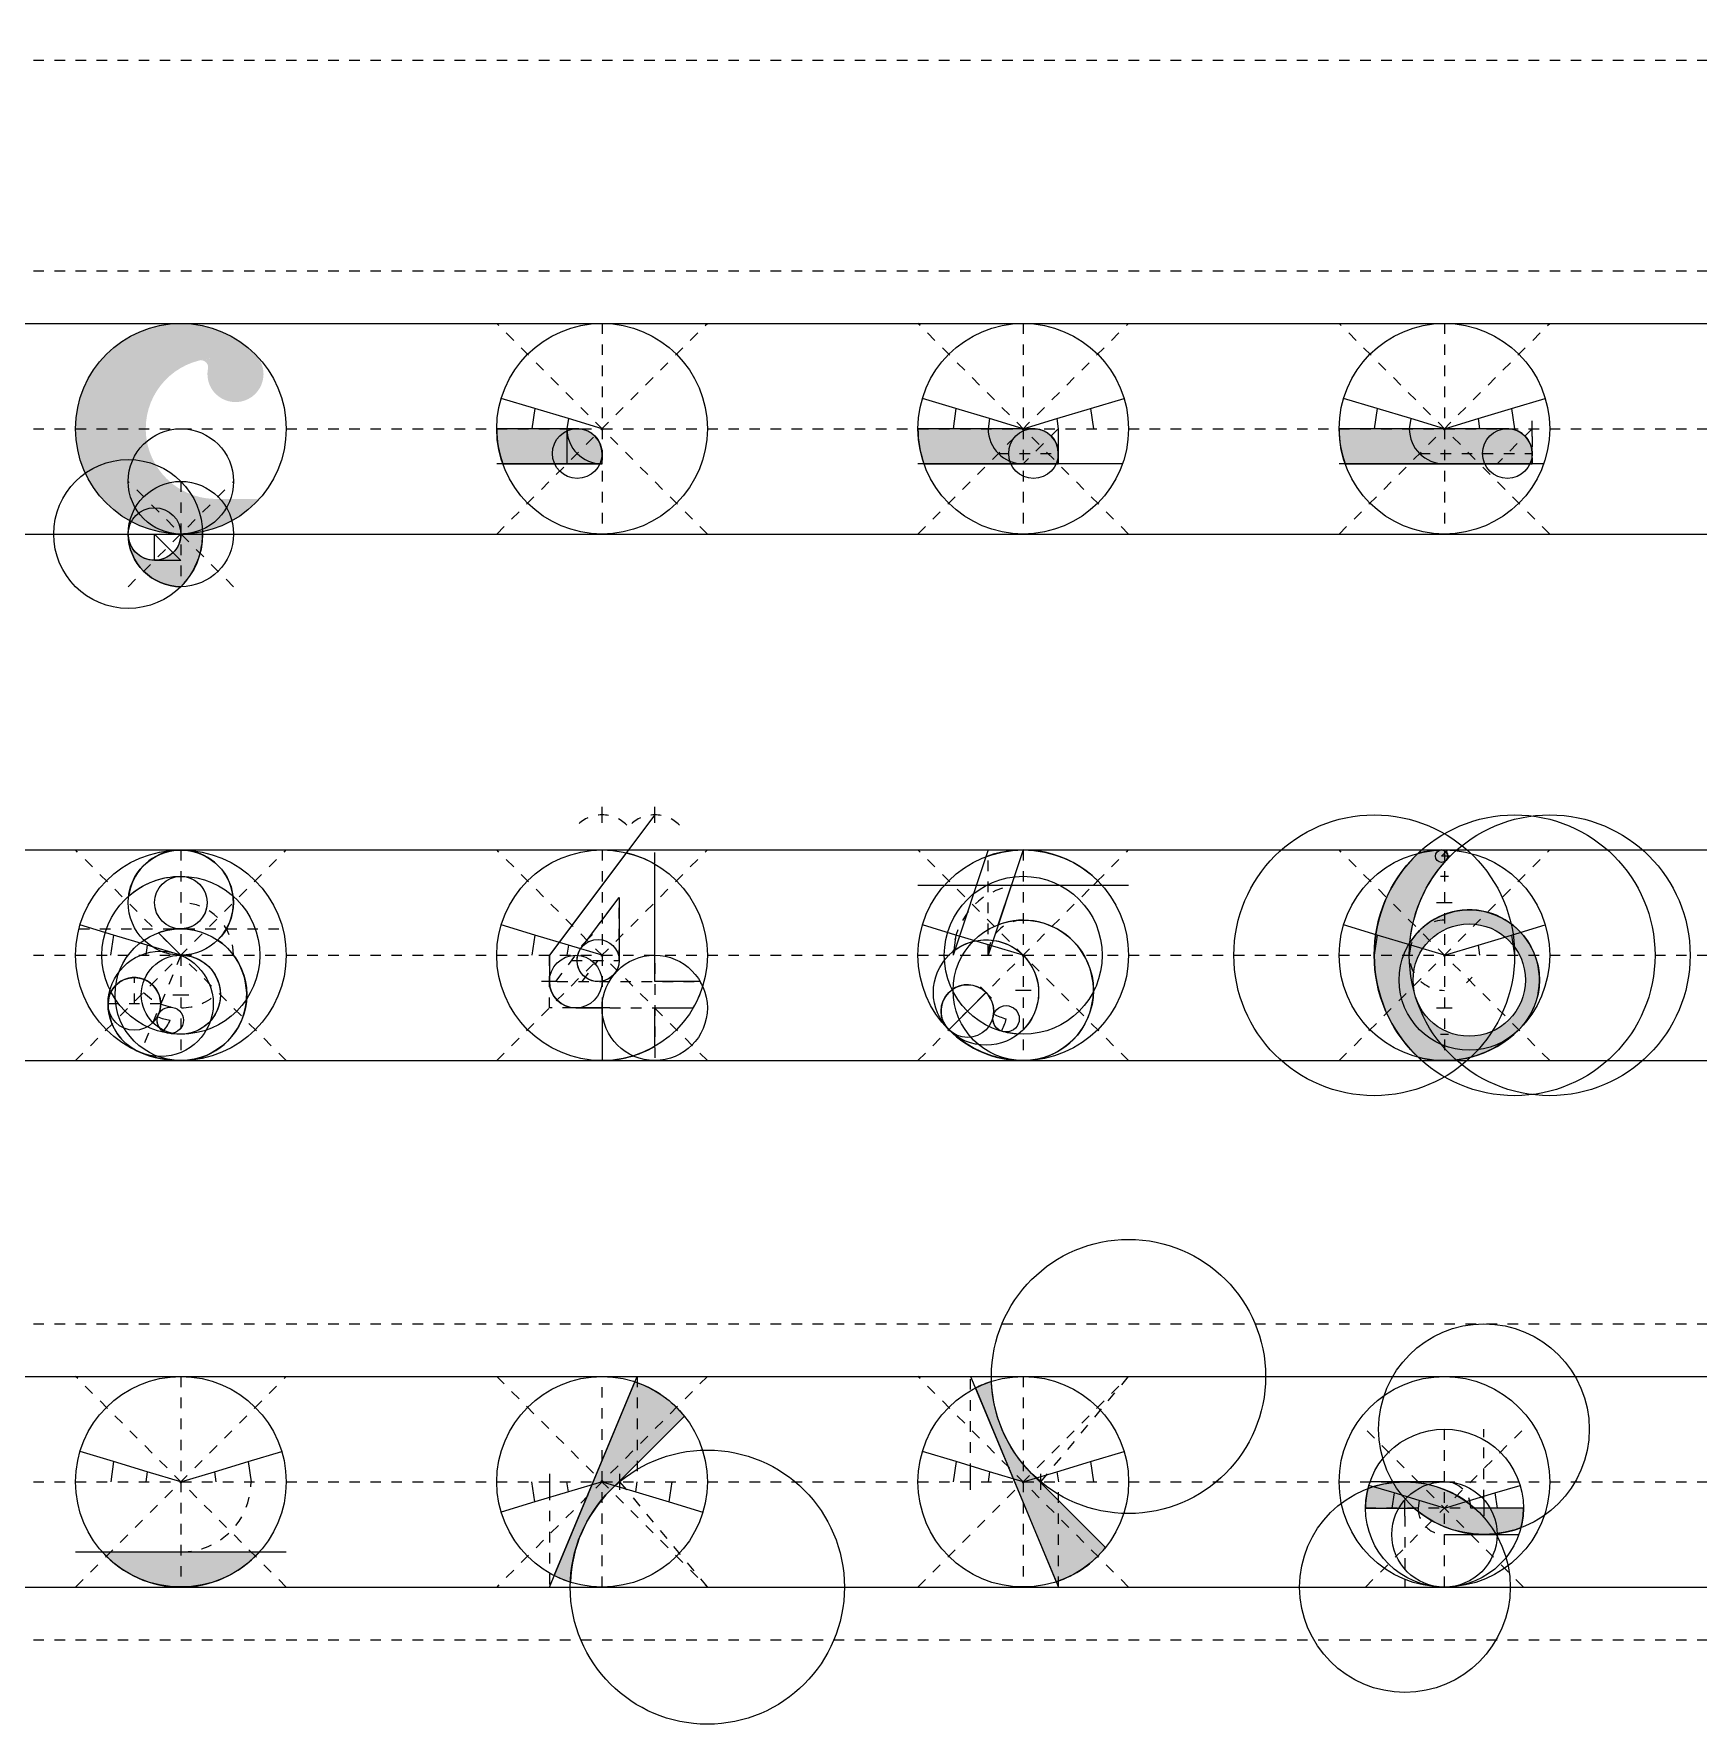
# Model space of a CAD drawing. Header units: millimetres. Extents: x -0.6 to 55.4, y -1.3 to 34.5.
# Drawn here: x 7.6 to 23.41, y -1.3 to 14.75 of the extents above; entities that cross this region are included whole.
import ezdxf

# ---------------------------------------------------------------- set-up
doc = ezdxf.new("R2010")
doc.units = ezdxf.units.MM
doc.linetypes.add('ACAD_ISO02W100', pattern=[15, 12, -3])
doc.linetypes.add('ACAD_ISO03W100', pattern=[30, 12, -18])
for name, color, linetype in [('GUIDES', 252, 'Continuous'), ('guides_minor', 12, 'Continuous'), ('Lettering', 7, 'Continuous'), ('LINES', 252, 'Continuous'), ('Outlines', 5, 'Continuous')]:
    doc.layers.add(name, color=color, linetype=linetype)
pattern_1 = [(0, (0, 4.502240358285292), (0, 6.985), [5.08, -1.905]), (90, (0, 4.502240358285292), (-6.985, 4.277078946022131e-16), [5.08, -1.905])]

msp = doc.modelspace()

# ---------------------------------------------------------------- hatches: boundary and pattern name
at = {"layer": 'Lettering'}
h = msp.add_hatch(dxfattribs=at)
h.set_pattern_fill('ANGLE', color=256)
h.set_pattern_definition([(0, (0, 0), (0, 6.985), [5.08, -1.905]), (90, (0, 0), (-6.985, 4.277078946022131e-16), [5.08, -1.905])])
h.paths.add_polyline_path([(17.85141477960482, 16.52378280087891, 0.09024040249120731), (17.61230380720918, 16.79028388231269), (17.33289626108628, 15.99999999999993, 0.867682923151807), (16.6987152654525, 16.09031111899051), (16.69821273202262, 16.09046197393163), (16.66622959441962, 16.00000000000074), (16.66622959441964, 16.66666666666636, 0.6180339887500281), (16.39956292775267, 16.79999999999978, 0.5988366527487263), (16.66622959441962, 15.05719095841794), (16.89386831259967, 15.70105048356141, -0.8430389971010923), (16.99956292775328, 15.68291615454064), (16.99956292775295, 15, 0.08516423317474234), (17.33289626108629, 15.05719095841794)])
h.paths.add_polyline_path([(9.349388324223511, 1.14369148323274, 1.406168517671161), (8.504231655008503, 1.562403669273015, -0.1824150932744041), (8.99956292775296, 1.749710226398314), (8.99956292775296, 1.749278170376792, -0.9999999999999443), (8.999646007639598, 1.250515735866401, 0.08716853100106842), (8.786554553488788, 1.21300837426417), (8.99892614657503, 1.000636781177924, -1.00178483522184), (8.999443685019733, 0.2498780664878346, -0.04016564758186619), (8.879549706082848, 0.2596239116549981, -0.4941825207686452), (8.785846562803872, 0.4346943267053724, 1.239739422362392), (8.30829836219975, 0.5381117599409624, 0.3031997194522325), (8.6166735685218, 0.0763266162034153, 0.09862729640103549), (8.999854309250983, 0, 0.7400400057562948)])
h.paths.add_polyline_path([(13.49985430925133, 1.866025403784237, 0.07303306284588455), (13.22976339264556, 1.973212111192964), (12.49985430925114, 0.9999999999999982), (12.49985430925114, 0.7500000000000746, 0.4142135623730883), (12.74985430925106, 0.5000000000001528), (12.92485430925083, 0.5000000000001492), (12.99985430925098, 0.5000000000001492), (12.99985430925098, 0, 0.1316524975874992), (13.49985430925134, 0.133974596215765), (13.49985430925134, 0.5000000000001492), (13.86587971303551, 0.5000000000001492, 0.05628321042792532), (13.95557322313429, 0.7057189138838371, 0.0248970763846412), (13.93286701114372, 0.7500000000000746), (13.49985430925133, 0.7500000000000728), (13.49985430925133, 0.9250000000000007), (13.49985430925133, 1.074999999999999)])
h.paths.add_polyline_path([(13.16235430925218, 0.950000000000319, -1.348564917082155), (12.79609524768165, 1.061166201904786), (12.7957962724558, 1.061255950939202), (13.16235430925218, 1.550000000001253)], flags=16)
h.paths.add_polyline_path([(16.88874319813991, 1.666666666665769), (17.66652097591676, 1.666666666665769), (17.70696109043753, 1.707106781186544, 0.2952482426664184), (16.64480328352968, 1.934846922835098), (16.34945092512671, 1.048789847626193, -0.9878633469431926), (16.95288712484441, 0.2514720555728722, -0.05439699348914246), (16.79256043292824, 0.2792162260160165, 0.0003636391747371361), (16.79283711677677, 0.2796863017869704, -0.3659773818630866), (16.71471968247415, 0.4208930053270983, 1.668415902851821), (16.29274752806444, 0.2928932188134468, 0.1989123673799629), (16.99985430925216, 0, 1.200200770701288), (16.76315362543701, 1.289897948557057)])
at = {"layer": 'Lettering', "transparency": 33554559}
h = msp.add_hatch(color=256, dxfattribs=at)
h.dxf.hatch_style = 1
h.paths.add_polyline_path([(9.333187642584312, 11.94280904158206, 0.5176380902050417), (7.999854309250979, 11), (8.666520975917646, 11, -0.3982530368065867), (9.296673619568592, 11.665665960199, -0.05256604882999608), (9.33216420261905, 11.70874557651816)])
h.paths.add_polyline_path([(9.215666784109525, 11.65622655559478, 0.01494263593001746), (9.176679858701288, 11.64803530615893, -0.1338196158367247), (9.211659878838173, 11.64701761843359, -0.007546080131728449)], flags=17)
h.paths.add_polyline_path([(9.296673619568592, 11.665665960199, 0.03061176479746993), (9.215666784109523, 11.65622655559478, 0.007546080131728401), (9.211659878838173, 11.64701761843359, -0.2805711330838216), (9.25775718217544, 11.59535967203388, -0.002618460678479538), (9.263996894833868, 11.59611704712037, -0.07254889136506415)], flags=17)
h.paths.add_polyline_path([(9.263996894833868, 11.59611704712037, 0.002618460678480211), (9.257757182175439, 11.59535967203388, -0.04540606769964415), (9.25885028555565, 11.58334751405336, -0.04878273066221713), (9.257589358310204, 11.57045435974819, -0.0248570793657461)], flags=16)
h.paths.add_polyline_path([(9.33216420261905, 11.70874557651816, 0.05256604882999642), (9.296673619568592, 11.665665960199, -0.01324760074260548), (9.331980208260601, 11.66666557324253)], flags=17)
h.paths.add_polyline_path([(9.333187642584312, 11.94280904158206), (9.33216420261905, 11.70874557651816, -0.4116545471248378), (9.706961090437526, 11.70710678118655, 0.1118533145343345)])
h.paths.add_polyline_path([(9.706961090437526, 11.70710678118655, 0.4116545471248352), (9.33216420261905, 11.70874557651816), (9.331980208260601, 11.66666557324253, -0.1068645823624332), (9.607479527761743, 11.60762521851077)])
h.paths.add_polyline_path([(9.706961090437526, 11.70710678118655), (9.607479527761743, 11.60762521851077, -0.0795706455211207), (9.783521881029028, 11.49157249529328, 0.02569908914816044), (9.784926454228305, 11.51888174252749, 0.1989123673796593)])
h.paths.add_polyline_path([(9.607479527761743, 11.60762521851077), (9.330511013119422, 11.33065670386844, 0.6316334037430473), (9.783521881029028, 11.49157249529328, 0.07957064552112057)])
h.paths.add_polyline_path([(9.518736051778472, 11.51888174252749), (9.331495707486487, 11.55585894670418), (9.33051101311942, 11.33065670386844)], flags=17)
h.paths.add_polyline_path([(9.331495707486487, 11.55585894670418), (9.257589358310204, 11.57045435974819, 0.04878273066223812), (9.252545649328642, 11.51888174252749, 0.1989123673796556), (9.33051101311942, 11.33065670386844)], flags=17)
h.paths.add_polyline_path([(9.331980208260601, 11.66666557324253, 0.01324760074260524), (9.296673619568592, 11.665665960199, 0.07254889136506493), (9.263996894833868, 11.59611704712037, 0.02485707936574507), (9.257589358310204, 11.57045435974819), (9.331495707486487, 11.55585894670418)], flags=17)
h.paths.add_polyline_path([(9.607479527761743, 11.60762521851077, 0.1068645823624331), (9.331980208260601, 11.66666557324253), (9.331495707486487, 11.55585894670418), (9.518736051778472, 11.51888174252749)])
h.paths.add_polyline_path([(8.666520975917646, 11), (7.999854309250979, 11, 0.1989123673796582), (8.29274752806443, 10.29289321881345), (8.725562424073546, 10.72570811482257, -0.1064066455124381)])
h.paths.add_polyline_path([(9.745243521998905, 10.33337047656211), (9.340224895274103, 10.33337047656211, -0.00527808655123194), (9.326150389894504, 10.33337047656211), (8.33322478581309, 10.33337047656211), (8.29274752806443, 10.29289321881345, 0.4306294538156449)])
h.paths.add_polyline_path([(8.725562424073546, 10.72570811482257), (8.33322478581309, 10.33337047656211), (9.326150389894519, 10.33337047656211, -0.2919468460274587)])
at = {"layer": 'Lettering'}
h = msp.add_hatch(color=256, dxfattribs=at)
h.dxf.hatch_style = 1
h.paths.add_polyline_path([(12.77879962231324, 10.99954442746058), (11.99985441302416, 10.99954442746058, 0.08504951508746296), (12.05704526766905, 10.66666666666612), (12.97868346648991, 10.66666666666612, 0.0007618868729555189), (12.97898000506922, 10.66732091358732, 0.01566726061898053), (12.99985430925098, 10.66666666666612), (12.99985430925056, 10.76429773960459, 0.3961152401508314)])
h = msp.add_hatch(color=256, dxfattribs=at)
h.dxf.hatch_style = 1
h.paths.add_polyline_path([(17.11211628568016, 10.99954546481887), (15.9998544125521, 10.99954546481887, 0.08504977630297862), (16.05704526766905, 10.66666666666612), (17.33318764258468, 10.66666666666612), (17.33318764258493, 10.76429773960578, 0.3961357353381671)])
h = msp.add_hatch(color=256, dxfattribs=at)
h.dxf.hatch_style = 1
h.paths.add_polyline_path([(21.61213295564682, 10.99954442746058), (19.99985441302416, 10.99954442746058, 0.08504951508746243), (20.05704526766905, 10.66666666666612), (21.83318764258414, 10.66666666666612), (21.83318764258414, 10.7642977396046, 0.3961152401508288)])
h = msp.add_hatch(color=256, dxfattribs=at)
h.dxf.hatch_style = 1
h.paths.add_polyline_path([(8.749854309250974, 9.749999999999995, -0.4142135623730797), (8.499854309250983, 10, 0.1989123673796575), (8.646300918657708, 9.646446609406727)])
h.paths.add_polyline_path([(8.999854309250983, 9.749999999999998), (8.749854309250981, 9.750000000000002), (8.646300918657708, 9.646446609406727, 0.1989123673796589), (8.999854309250983, 9.5)])
h.paths.add_polyline_path([(8.926631004547621, 9.82322330470336, -0.198912367379661), (8.749854309250978, 9.749999999999995), (8.999854309250983, 9.749999999999998)])
h.paths.add_polyline_path([(8.999854309250987, 10, -0.1989123673796582), (8.926631004547621, 9.82322330470336), (8.999854309250983, 9.749999999999998)])
h.paths.add_polyline_path([(8.999854309250987, 10), (8.999854309250983, 9.749999999999998), (8.999854309250983, 9.5, 0.1316524975873967), (9.182867011143202, 9.816987298107783)])
h.paths.add_polyline_path([(9.206961090437531, 10), (8.999854309250987, 10), (9.182867011143202, 9.816987298107783, 0.06554346281523758)])
h.paths.add_polyline_path([(9.206630745533985, 10.0216117818585, -0.05211686838277167), (8.999854309250983, 10), (9.206961090437531, 10, 0.007642257640085266)])
h = msp.add_hatch(color=256, dxfattribs=at)
h.dxf.hatch_style = 1
h.paths.add_polyline_path([(21.0167356053235, 6.9006971698439, 0.6626253967072846), (20.9715297163481, 6.999598778228988, 0.05614685744349442), (20.74985430925187, 6.968245836552084, 0.4303314829123994), (20.74985430925187, 5.031754163447916, 0.2655072156897903), (21.70696109043752, 5.292893218813443, 1.117583692276073), (20.67196871764074, 6.120406118493911, -0.1642654559578787)])
h.paths.add_polyline_path([(21.76907330505033, 5.764297739605567, -1), (20.70203983424049, 5.764297739605567, -1)], flags=16)
h = msp.add_hatch(dxfattribs=at)
h.set_pattern_fill('ANGLE', color=256)
h.set_pattern_definition([(0, (0, 4.065486889921303), (0, 6.985), [5.08, -1.905]), (90, (0, 4.065486889921303), (-6.985, 4.277078946022131e-16), [5.08, -1.905])])
h.paths.add_polyline_path([(8.50423165500846, 1.562403669272979, -0.1824150932744235), (8.99956292775296, 1.749710226398313), (8.99956292775296, 1.749278170376792, -1.000000083439925), (8.999646007824442, 1.25051573586646, 0.08716853107553724), (8.786554553488786, 1.21300837426417), (8.998926146575032, 1.000636781177924, -1.001784835194232), (8.999443685042703, 0.2498780664878137, -0.04016564758953715), (8.879549706082845, 0.2596239116549972, -0.4438656911931892), (8.778899765787116, 0.415306012029443, -0.001023815590130433), (8.776507995785481, 0.416216616189117, 1.29367678726639), (8.30829836219975, 0.538111759940965, 0.3031997194522361), (8.616673568521808, 0.07632661620341263, 0.09862729640103389), (8.999854309250983, 0, 0.7400400057563687), (9.34938832422354, 1.143691483232767, 1.406168517671006)])
h.paths.add_polyline_path([(8.733955815199131, 0.360289645994488, 0.001511094416193918), (8.735027422576422, 0.3613547956737158), (8.734401342606143, 0.3598433049183356, -0.0004200054299563342)], flags=16)
h = msp.add_hatch(dxfattribs=at)
h.set_pattern_fill('ANGLE', color=256)
h.set_pattern_definition(pattern_1)
h.paths.add_polyline_path([(9.34938832422354, 1.143691483232768, 1.406168517671005), (8.50423165500846, 1.562403669272979, -0.1824150932744236), (8.99956292775296, 1.749710226398313), (8.99956292775296, 1.749278170376792, -1.000000083439925), (8.999646007824442, 1.25051573586646, 0.08716853107553707), (8.786554553488786, 1.21300837426417), (8.99892614657503, 1.000636781177924, -1.001784835196334), (8.999443685040886, 0.2498780664878151, -0.04016564758892996), (8.879549706082846, 0.2596239116549981, -0.4941825207686436), (8.78584656280387, 0.4346943267053733, 1.239739422362399), (8.30829836219975, 0.538111759940965, 0.3031997194522344), (8.616673568521804, 0.0763266162034153, 0.09862729640103392), (8.99985430925098, 0, 0.7400400057563719)])
h = msp.add_hatch(dxfattribs=at)
h.set_pattern_fill('ANGLE', color=256)
h.set_pattern_definition([(0, (0, 3.25284381530814), (0, 6.985), [5.08, -1.905]), (90, (0, 3.25284381530814), (-6.985, 4.277078946022131e-16), [5.08, -1.905])])
h.paths.add_polyline_path([(13.49985430925134, 1.866025403784235, 0.073033062845885), (13.22976339264556, 1.973212111192964), (12.49985430925114, 1), (12.49985430925114, 0.7500000000000773, 0.4142135623730973), (12.74985430925106, 0.5000000000001519), (12.92485430925083, 0.5000000000001505), (12.99985430925099, 0.5000000000001505), (12.99985430925098, 0, 0.1316524975874992), (13.49985430925134, 0.1339745962157646), (13.49985430925134, 0.5000000000001501), (13.86587971303551, 0.5000000000001505, 0.05628321042792511), (13.95557322313429, 0.7057189138838371, 0.02489707638464122), (13.93286701114372, 0.7500000000000755), (13.49985430925134, 0.750000000000075), (13.49985430925133, 0.9250000000000007), (13.49985430925133, 1.075)])
h.paths.add_polyline_path([(13.16235430925218, 1.550000000001252), (13.16235430925218, 0.9500000000003195, -1.348564917082158), (12.79609524768165, 1.061166201904787), (12.79579627245579, 1.061255950939202)], flags=16)
h = msp.add_hatch(dxfattribs=at)
h.set_pattern_fill('ANGLE', color=256)
h.set_pattern_definition(pattern_1)
h.paths.add_polyline_path([(13.49985430925133, 1.866025403784236, 0.07303306284588444), (13.22976339264556, 1.973212111192964), (12.49985430925114, 1), (12.49985430925114, 0.7500000000000755, 0.4142135623730952), (12.74985430925106, 0.5000000000001519), (12.92485430925083, 0.5000000000001501), (12.99985430925098, 0.5000000000001501), (12.99985430925098, 0, 0.1316524975874992), (13.49985430925134, 0.133974596215765), (13.49985430925134, 0.5000000000001501), (13.86587971303551, 0.5000000000001501, 0.05628321042792526), (13.95557322313429, 0.7057189138838371, 0.0248970763846412), (13.93286701114372, 0.7500000000000755), (13.49985430925133, 0.750000000000075), (13.49985430925133, 0.9250000000000007), (13.49985430925133, 1.075)])
h.paths.add_polyline_path([(13.16235430925218, 0.9500000000003195, -1.348564917082159), (12.79609524768165, 1.061166201904787), (12.79579627245579, 1.0612559509392), (13.16235430925218, 1.550000000001251)], flags=16)
h = msp.add_hatch(color=256, dxfattribs=at)
h.dxf.hatch_style = 1
edge = h.paths.add_edge_path()
edge.add_line((13.7821706982821, 1.623064201145329), (13.07955324856873, 0.920446751431955))
edge.add_arc((14.00000000000034, -8.79296635503124e-13), 1.301708279317707, 134.999999999962, 177.9599187994563)
edge.add_arc((12.99999999999999, 0.9999999999999929), 0.9999999999999946, -117.03159073379493, -107.5106588207866, ccw=False)
edge.add_line((12.54551830186959, 0.1092439244863308), (13.31246986381082, 1.94992767314677))
edge.add_arc((12.99999999999999, 1.000000000000002), 0.9999999999999954, 38.54024559184711, 71.79186083774698, ccw=False)
h = msp.add_hatch(dxfattribs=at)
h.set_pattern_fill('ANGLE', color=256)
h.set_pattern_definition([(0, (0, 3.433353506693614), (0, 6.985), [5.08, -1.905]), (90, (0, 3.433353506693614), (-6.985, 4.277078946022131e-16), [5.08, -1.905])])
h.paths.add_polyline_path([(16.64480328352968, 1.934846922835098), (16.34945092512671, 1.048789847626193, -0.9878633469448543), (16.95288712484443, 0.2514720555728687, -0.05014682800826235), (16.80481003258661, 0.2758054611225269, -0.3948051417731659), (16.71471968247415, 0.4208930053270992, 1.668415902851817), (16.29274752806444, 0.292893218813449, 0.1989123673799637), (16.99985430925217, 0, 1.200200770701289), (16.76315362543701, 1.289897948557057), (16.88874319813991, 1.66666666666577), (17.66652097591676, 1.66666666666577), (17.70696109043753, 1.707106781186544, 0.2952482426664183)])
h = msp.add_hatch(dxfattribs=at)
h.set_pattern_fill('ANGLE', color=256)
h.set_pattern_definition(pattern_1)
h.paths.add_polyline_path([(16.64480328352968, 1.934846922835098), (16.34945092512671, 1.048789847626193, -0.9878633469448409), (16.95288712484443, 0.2514720555728687, -0.05439699348915231), (16.79256043292824, 0.2792162260160165, 0.000363639174735167), (16.79283711677676, 0.2796863017869757, -0.3659773818630511), (16.71471968247415, 0.4208930053270992, 1.668415902851821), (16.29274752806444, 0.2928932188134477, 0.1989123673799634), (16.99985430925217, 0, 1.200200770701286), (16.76315362543701, 1.289897948557057), (16.88874319813991, 1.66666666666577), (17.66652097591676, 1.66666666666577), (17.70696109043753, 1.707106781186544, 0.2952482426664183)])
h = msp.add_hatch(color=256, dxfattribs=at)
h.dxf.hatch_style = 1
edge = h.paths.add_edge_path()
edge.add_line((17.7821706982821, 0.3769357988546709), (17.07955324856873, 1.079553248568045))
edge.add_arc((18.00000000000034, 2.000000000000879), 1.301708279317707, 182.0400812005437, 225.000000000038, ccw=False)
edge.add_arc((16.99999999999999, 1.000000000000007), 0.9999999999999946, 467.5106588207866, 477.0315907337949)
edge.add_line((16.5455183018696, 1.890756075513669), (17.31246986381082, 0.05007232685322993))
edge.add_arc((16.99999999999999, 0.9999999999999979), 0.9999999999999954, 288.208139162253, 321.4597544081529)
h = msp.add_hatch(color=256, dxfattribs=at)
h.dxf.hatch_style = 1
edge = h.paths.add_edge_path()
edge.add_arc((20.625, -3.885780586188048e-15), 0.9999999999999976, 48.59037789072938, 110.5805723683975)
edge.add_arc((20.99999999999999, 0.7499999999999953), 0.7500000000000034, 165.6267071112087, 179.9999999999998)
edge.add_line((20.24999999999999, 0.7499999999999978), (20.7135621722347, 0.7499999999999978))
edge.add_arc((21.37499999999997, 1.499999999999998), 0.999999999999419, 228.5903778907669, 290.5805723684215)
edge.add_arc((20.99999999999999, 0.7499999999999973), 0.7499999999999966, 345.6267071112633, 360.0000000000001)
edge.add_line((21.74999999999999, 0.7499999999999978), (21.28643782776614, 0.7499999999999969))
h = msp.add_hatch(color=256, dxfattribs=at)
h.dxf.hatch_style = 1
edge = h.paths.add_edge_path()
edge.add_line((9.745355992504125, 0.3333333333380297), (8.254644007495864, 0.3333333333380297))
edge.add_arc((8.999999999999995, 1), 1, 221.8103148954176, 318.1896851045824)

# ---------------------------------------------------------------- linework, layer by layer
at = {"layer": 'GUIDES'}
for centre, radius in [((8.999854309250983, 11), 0.9999999999999998), ((12.99985430925098, 11), 0.9999999999999998), ((16.99985430925098, 11), 0.9999999999999998), ((20.99985430925098, 11), 0.9999999999999998), ((8.999854309250983, 10.5), 0.4999999999999999), ((8.999854309250983, 10), 0.4999999999999999), ((8.999854309250983, 6), 0.9999999999999998), ((12.99985430925098, 6), 0.9999999999999998), ((16.99985430925098, 6), 0.9999999999999998), ((20.99985430925098, 6), 0.9999999999999998), ((8.999999999999995, 1), 0.9999999999999998), ((12.99999999999999, 1), 0.9999999999999998), ((16.99999999999999, 1), 0.9999999999999998), ((20.99999999999999, 1), 0.9999999999999998), ((20.99999999999999, 0.7500000000000016), 0.7499999999999997), ((20.99999999999999, 0.5000000000000016), 0.4999999999999999)]:
    msp.add_circle(centre, radius, dxfattribs=at)
at = {"layer": 'guides_minor', "linetype": 'ACAD_ISO02W100', "ltscale": 0.001}
for p, q in [((13.99985430925098, 10), (11.99985430925098, 12)), ((11.99985430925099, 10), (13.99985430925099, 12)), ((12.99985430925098, 12), (12.99985430925098, 10)), ((17.99985430925098, 10), (15.99985430925098, 12)), ((15.99985430925098, 10), (17.99985430925098, 12)), ((16.99985430925098, 12), (16.99985430925098, 10)), ((21.99985430925098, 10), (19.99985430925098, 12)), ((19.99985430925098, 10), (21.99985430925098, 12)), ((20.99985430925098, 12), (20.99985430925098, 10)), ((8.499854309250983, 9.500000000000002), (9.499854309250976, 10.5)), ((9.499854309250983, 9.500000000000002), (8.49985430925099, 10.5)), ((8.999854309250983, 10.5), (8.999854309250983, 9.5)), ((9.999562927752951, 5.000000000000002), (7.999562927752952, 7)), ((7.999562927752963, 5.000000000000002), (9.999562927752962, 7)), ((8.999562927752956, 7), (8.999562927752956, 5)), ((13.99985430925098, 5.000000000000002), (11.99985430925098, 7)), ((11.99985430925099, 5.000000000000002), (13.99985430925099, 7)), ((12.99985430925098, 7), (12.99985430925098, 5)), ((17.99985430925097, 5.000000000000002), (15.99985430925098, 7)), ((15.99985430925099, 5.000000000000002), (17.99985430925099, 7)), ((16.99985430925098, 7), (16.99985430925098, 5)), ((21.99985430925097, 5.000000000000002), (19.99985430925098, 7)), ((19.99985430925099, 5.000000000000002), (21.99985430925099, 7)), ((20.99985430925098, 7), (20.99985430925098, 5)), ((9.999999999999988, 8.881784197001252e-16), (7.999999999999988, 1.999999999999999)), ((7.999999999999998, 8.881784197001252e-16), (9.999999999999998, 1.999999999999999)), ((8.999999999999991, 1.999999999999999), (8.999999999999991, -8.881784197001252e-16)), ((11.99999999999999, 1.999999999999999), (13.99999999999999, 8.881784197001252e-16)), ((13.99999999999998, 1.999999999999999), (11.99999999999998, 8.881784197001252e-16)), ((12.99999999999999, 8.881784197001252e-16), (12.99999999999999, 2.000000000000001)), ((16, 8.881784197001252e-16), (18, 1.999999999999999)), ((17.99999999999999, 8.881784197001252e-16), (15.99999999999999, 1.999999999999999)), ((16.99999999999999, 1.999999999999999), (16.99999999999999, -8.881784197001252e-16)), ((21.75, 3.33066907387547e-15), (20.24999999999999, 1.500000000000002)), ((20.24999999999998, 3.33066907387547e-15), (21.74999999999999, 1.500000000000002)), ((20.99999999999999, 3.33066907387547e-15), (20.99999999999999, 1.500000000000002)), ((21.74999999999999, 0.7500000000000016), (20.24999999999999, 0.7500000000000016))]:
    msp.add_line(p, q, dxfattribs=at)
at = {"layer": 'guides_minor'}
for p, q in [((12.36133665334406, 11.19167589190919), (12.04207782539043, 11.28751383786373)), ((16.36133665334406, 11.19167589190919), (16.04207782539043, 11.28751383786373)), ((17.6383719651579, 11.19167589190919), (17.95763079311153, 11.28751383786373)), ((20.36133665334406, 11.19167589190919), (20.04207782539043, 11.28751383786373)), ((21.6383719651579, 11.19167589190919), (21.95763079311153, 11.28751383786373)), ((12.36133665334406, 11.19167589190919), (12.33318764258466, 11.0000000000001)), ((12.6805954812977, 11.09583794595465), (12.36133665334406, 11.19167589190919)), ((12.6805954812977, 11.09583794595465), (12.66652097591799, 11.0000000000001)), ((12.99985430925132, 11.0000000000001), (12.6805954812977, 11.09583794595465)), ((16.36133665334406, 11.19167589190919), (16.33318764258465, 11.0000000000001)), ((16.68059548129769, 11.09583794595465), (16.36133665334406, 11.19167589190919)), ((16.68059548129769, 11.09583794595465), (16.66652097591799, 11.0000000000001)), ((16.99985430925133, 11.0000000000001), (16.68059548129769, 11.09583794595465)), ((16.99985430925064, 11.0000000000001), (17.31911313720427, 11.09583794595465)), ((17.31911313720427, 11.09583794595465), (17.6383719651579, 11.19167589190919)), ((17.31911313720427, 11.09583794595465), (17.33318764258397, 11.0000000000001)), ((17.6383719651579, 11.19167589190919), (17.66652097591731, 11.0000000000001)), ((20.36133665334406, 11.19167589190919), (20.33318764258465, 11.0000000000001)), ((20.68059548129769, 11.09583794595465), (20.36133665334406, 11.19167589190919)), ((20.68059548129769, 11.09583794595465), (20.66652097591799, 11.0000000000001)), ((20.99985430925133, 11.0000000000001), (20.68059548129769, 11.09583794595465)), ((20.99985430925064, 11.0000000000001), (21.31911313720427, 11.09583794595465)), ((21.31911313720427, 11.09583794595465), (21.6383719651579, 11.19167589190919)), ((21.31911313720427, 11.09583794595465), (21.33318764258397, 11.0000000000001)), ((21.6383719651579, 11.19167589190919), (21.66652097591731, 11.0000000000001)), ((12.66652097591799, 11.0000000000001), (12.66652097591729, 10.6666666666663)), ((17.33318764258399, 11), (17.33318764258468, 10.6666666666663)), ((21.83318764258414, 10.92500000000013), (21.83318764258414, 11.07500000000013)), ((12.99985430925098, 10.6666666666663), (11.99985430925098, 10.6666666666663)), ((17.94266335083292, 10.6666666666663), (15.99985430925098, 10.6666666666663)), ((21.94266335083292, 10.6666666666663), (19.99985430925098, 10.6666666666663)), ((8.749854309250981, 10), (8.999854309250983, 9.749999999999998)), ((8.749854309250981, 9.750000000000002), (8.749854309250981, 10)), ((8.999854309250983, 9.749999999999998), (8.749854309250981, 9.750000000000002)), ((12.99985430925057, 7.258333333333606), (12.99985430925057, 7.408333333333607)), ((13.49985430925092, 7.258333333333606), (13.49985430925092, 7.408333333333607)), ((13.49985430925092, 7.333333333333607), (12.49985430925114, 6)), ((16.66652097591798, 7), (16.33318764258464, 6)), ((16.99985430925132, 7.000000000000001), (16.66652097591798, 6)), ((20.96235430925098, 6.749999999998598), (21.03735430925098, 6.749999999998598)), ((15.99985430925098, 6.66666666666577), (17.99985430925099, 6.66666666666577)), ((20.92485430925168, 6.499999999998598), (21.07485430925168, 6.499999999998598)), ((8.361045271846038, 6.191675891909192), (8.041786443892406, 6.287513837863735)), ((12.36133665334406, 6.191675891909192), (12.04207782539043, 6.287513837863735)), ((16.36133665334406, 6.191675891909192), (16.04207782539043, 6.287513837863735)), ((20.36133665334406, 6.191675891909192), (20.04207782539043, 6.287513837863735)), ((21.6383719651579, 6.191675891909192), (21.95763079311153, 6.287513837863735)), ((8.361045271846038, 6.191675891909192), (8.332896261086631, 6.000000000000107)), ((8.68030409979967, 6.095837945954649), (8.361045271846038, 6.191675891909192)), ((12.36133665334406, 6.191675891909192), (12.33318764258466, 6.000000000000107)), ((12.6805954812977, 6.095837945954649), (12.36133665334406, 6.191675891909192)), ((12.80396415780521, 6.089824134268133), (12.9100301749832, 6.195890151446114)), ((16.36133665334406, 6.191675891909192), (16.33318764258466, 6.000000000000107)), ((16.6805954812977, 6.095837945954649), (16.36133665334406, 6.191675891909192)), ((20.36133665334406, 6.191675891909192), (20.33318764258466, 6.000000000000107)), ((20.6805954812977, 6.095837945954649), (20.36133665334406, 6.191675891909192)), ((21.31911313720427, 6.095837945954649), (21.6383719651579, 6.191675891909192)), ((21.6383719651579, 6.191675891909192), (21.6665209759173, 6.000000000000107)), ((8.68030409979967, 6.095837945954649), (8.666229594419967, 6.000000000000107)), ((8.9995629277533, 6.000000000000107), (8.68030409979967, 6.095837945954649)), ((12.6805954812977, 6.095837945954649), (12.66652097591799, 6.000000000000107)), ((12.99985430925132, 6.000000000000107), (12.6805954812977, 6.095837945954649)), ((13.49985430925133, 5.925000000000001), (13.49985430925133, 6.075)), ((16.6805954812977, 6.095837945954649), (16.66652097591799, 6.000000000000107)), ((16.99985430925132, 6.000000000000107), (16.6805954812977, 6.095837945954649)), ((20.6805954812977, 6.095837945954649), (20.66652097591799, 6.000000000000107)), ((20.99985430925132, 6.000000000000107), (20.6805954812977, 6.095837945954649)), ((20.99985430925064, 6.000000000000107), (21.31911313720427, 6.095837945954649)), ((21.31911313720427, 6.095837945954649), (21.33318764258397, 6.000000000000107)), ((21.20904006535223, 5.73778123530983), (21.26207307394122, 5.790814243898821)), ((8.924854309250982, 5.625257885281866), (9.074854309250982, 5.625257885281866)), ((12.57485430925114, 5.750000000000075), (12.42485430925114, 5.750000000000075)), ((16.64630091865788, 5.646446609406897), (16.29274752806444, 5.292893218813448)), ((16.59326791006906, 5.699479617995715), (16.69933392724705, 5.593413600817735)), ((17.07485430925137, 5.666666666666855), (16.92485430925138, 5.666666666666855)), ((13.07485430925083, 5.50000000000015), (12.92485430925083, 5.50000000000015)), ((16.44300771906667, 5.496186418404667), (16.49604072765566, 5.443153409815677)), ((20.92485430925168, 5.5), (21.07485430925168, 5.5)), ((20.96235430925098, 5.25), (21.03735430925098, 5.25)), ((12.50000000000032, 0), (13.33333333333298, 1.999999999999999)), ((16.50000000000033, 2), (17.33333333333298, 5.921189464667661e-16)), ((13.7821706982821, 1.623064201145331), (13.07955324856873, 0.9204467514319568)), ((8.361482344093075, 1.191675891909191), (8.042223516139442, 1.287513837863734)), ((9.638517655906915, 1.191675891909191), (9.957776483860547, 1.287513837863734)), ((16.36148234409307, 1.191675891909191), (16.04222351613944, 1.287513837863734)), ((17.63851765590691, 1.191675891909191), (17.95777648386054, 1.287513837863734)), ((8.361482344093075, 1.191675891909191), (8.333333333333668, 1.000000000000106)), ((8.680741172046707, 1.095837945954648), (8.361482344093075, 1.191675891909191)), ((9.319258827953282, 1.095837945954648), (9.638517655906915, 1.191675891909191)), ((9.638517655906915, 1.191675891909191), (9.666666666666321, 1.000000000000106)), ((16.36148234409307, 1.191675891909191), (16.33333333333366, 1.000000000000106)), ((16.6807411720467, 1.095837945954648), (16.36148234409307, 1.191675891909191)), ((17.31925882795328, 1.095837945954648), (17.63851765590691, 1.191675891909191)), ((17.63851765590691, 1.191675891909191), (17.66666666666632, 1.000000000000106)), ((8.680741172046707, 1.095837945954648), (8.666666666667004, 1.000000000000106)), ((9.000000000000336, 1.000000000000106), (8.680741172046707, 1.095837945954648)), ((8.999999999999654, 1.000000000000106), (9.319258827953282, 1.095837945954648)), ((9.319258827953282, 1.095837945954648), (9.333333333332986, 1.000000000000106)), ((12.36148234409307, 0.808324108090809), (12.33333333333366, 0.9999999999998943)), ((12.50000000000032, 1.074999999999947), (12.50000000000032, 0.9249999999999472)), ((12.6807411720467, 0.9041620540453517), (12.66666666666699, 0.9999999999998943)), ((13.00000000000033, 0.9999999999998943), (12.6807411720467, 0.9041620540453517)), ((12.99999999999964, 0.9999999999998943), (13.31925882795327, 0.9041620540453517)), ((13.16666666666736, 1.074999999999947), (13.16666666666736, 0.9249999999999472)), ((13.31925882795327, 0.9041620540453517), (13.33333333333298, 0.9999999999998943)), ((13.63851765590691, 0.808324108090809), (13.66666666666631, 0.9999999999998943)), ((16.50000000000032, 0.9250000000000529), (16.50000000000032, 1.075000000000053)), ((16.6807411720467, 1.095837945954648), (16.666666666667, 1.000000000000106)), ((17.00000000000033, 1.000000000000106), (16.6807411720467, 1.095837945954648)), ((16.99999999999965, 1.000000000000106), (17.31925882795328, 1.095837945954648)), ((17.7821706982821, 0.3769357988546691), (17.07955324856873, 1.079553248568043)), ((17.16666666666736, 0.9250000000000529), (17.16666666666736, 1.075000000000053)), ((17.31925882795328, 1.095837945954648), (17.33333333333298, 1.000000000000106)), ((20.52111175807005, 0.893756918931668), (20.28166763710482, 0.9656353783975739)), ((20.99999999999903, 1.000000000000154), (20.29289321881344, 1)), ((21.47888824192995, 0.893756918931668), (21.71833236289517, 0.9656353783975739)), ((12.36148234409307, 0.808324108090809), (12.04222351613943, 0.7124861621362664)), ((12.6807411720467, 0.9041620540453517), (12.36148234409307, 0.808324108090809)), ((13.31925882795327, 0.9041620540453517), (13.63851765590691, 0.808324108090809)), ((13.63851765590691, 0.808324108090809), (13.95777648386054, 0.7124861621362664)), ((20.52111175807005, 0.893756918931668), (20.50000000000049, 0.7499999999998561)), ((20.76055587903527, 0.8218784594657621), (20.52111175807005, 0.893756918931668)), ((20.62499999999999, 0.6750000000000016), (20.62499999999999, 0.8250000000000016)), ((20.76055587903527, 0.8218784594657621), (20.75000000000049, 0.7499999999998561)), ((21.00000000000048, 0.7499999999998561), (20.76055587903527, 0.8218784594657621)), ((20.99999999999951, 0.7499999999998561), (21.23944412096473, 0.8218784594657621)), ((21.23944412096473, 0.8218784594657621), (21.47888824192995, 0.893756918931668)), ((21.23944412096473, 0.8218784594657621), (21.2499999999995, 0.7499999999998561)), ((21.37499999999997, 0.8250000000000015), (21.37499999999997, 0.6750000000000015)), ((21.47888824192995, 0.893756918931668), (21.4999999999995, 0.7499999999998561)), ((20.99999999999999, 0.4999999999998632), (21.70710678118697, 0.5000000000012198)), ((9.999999999999988, 0.3333333333380296), (7.999999999999998, 0.3333333333380298))]:
    msp.add_line(p, q, dxfattribs=at)
at = {"layer": 'guides_minor', "linetype": 'ACAD_ISO02W100', "ltscale": 0.00022}
for p, q in [((17.33318764258397, 11.0000000000001), (16.99985430925167, 10.6666666666663)), ((21.83318764258414, 11), (21.49985430925044, 10.6666666666663)), ((21.83318764258414, 10.92500000000013), (21.83318764258414, 10.6666666666663)), ((16.76415204885534, 10.76429773960478), (17.33318764258447, 10.76429773960596)), ((20.76415204885534, 10.76429773960478), (21.83318764258414, 10.76429773960478)), ((13.49985430925133, 6.075), (13.49985430925133, 7)), ((16.66652097591798, 6), (16.66652097591798, 7)), ((12.56235430925154, 5.750000000000075), (13.16235430925217, 6.550000000001253)), ((13.16235430925217, 5.950000000000319), (13.16235430925217, 6.55000000000125)), ((8.031741790636097, 6.250515770563732), (9.967966827865869, 6.250515770563732)), ((8.999562927753654, 6), (8.616922181086386, 5.076223519881929)), ((12.49985430925114, 5.50000000000015), (12.49985430925114, 6)), ((12.71235430925166, 5.950000000000319), (13.16235430925217, 5.950000000000319)), ((12.8123543092518, 5.750000000000075), (12.96235430925193, 5.950000000000319)), ((8.558270458309883, 5.538111759940965), (8.558270458309883, 5.788083856051101)), ((13.49985430925133, 5.925000000000001), (13.49985430925133, 5.000000000000001)), ((12.57485430925114, 5.750000000000075), (13.96810014580285, 5.750000000000075)), ((8.80824255442002, 5.538111759940965), (8.308298362199746, 5.538111759940965)), ((12.92485430925083, 5.50000000000015), (12.49985430925114, 5.50000000000015)), ((13.07485430925083, 5.50000000000015), (13.86587971303551, 5.50000000000015)), ((13.33333333333298, 1.999999999999999), (13.33333333333298, 0.9999999999998943)), ((16.50000000000032, 1.075000000000053), (16.50000000000033, 2)), ((17.16666666666736, 1.000000000000053), (18, 2)), ((21.37499999999997, 0.8250000000000015), (21.37499999999997, 1.500000000000002)), ((13.16666666666736, 0.9999999999999472), (13.99999999999999, 8.881784197001252e-16)), ((17.33333333333298, 5.921189464667661e-16), (17.33333333333298, 1.000000000000106)), ((12.50000000000032, 0.9249999999999472), (12.50000000000032, 0)), ((20.62499999999999, 0.6750000000000016), (20.62499999999999, 9.641410477007938e-16))]:
    msp.add_line(p, q, dxfattribs=at)
at = {"layer": 'guides_minor'}
for centre, radius in [((12.76415204885534, 10.76429773960478), 0.235702260395218), ((17.0974853821904, 10.76429773960547), 0.2357022603945278), ((21.59748538218892, 10.76429773960478), 0.2357022603952169), ((8.499854309250983, 10), 0.7071067811865471), ((8.749854309250981, 10), 0.2500000000000053), ((20.33318764258466, 6.000000000000116), 1.333333333332646), ((21.66652097591732, 6), 1.333333333332661), ((21.99985430925098, 6), 1.333333333332988), ((8.999562927752956, 6.499896970470262), 0.4992596089750289), ((20.97320204133153, 6.940581018787217), 0.05904144815616388), ((9.000059159890956, 5.999794102250467), 0.7499162883304127), ((8.999562927752956, 6.499896970470262), 0.2493811999065296), ((16.99985430925068, 6.0000000000003), 0.7499999999998708), ((21.23555656964669, 5.764297739604287), 0.6666666666663923), ((16.99985430925138, 5.666666666666855), 0.6666666666668551), ((21.23555656964541, 5.764297739605567), 0.5335167354049204), ((8.999854309250981, 5.625257885281866), 0.6252578852818659), ((12.96235430925193, 5.950000000000319), 0.2000000000002439), ((16.64630091865789, 5.646446609406899), 0.5000000000002485), ((8.80824255442002, 5.538111759940965), 0.4999441922202733), ((8.999854309250981, 5.625257885281866), 0.3753800433828317), ((12.74985430925106, 5.750000000000075), 0.2499999999999236), ((13.49985430925133, 5.499999999999646), 0.5000000000003548), ((8.558270458309883, 5.538111759940965), 0.2499720961101364), ((16.46952422336116, 5.469669914110171), 0.2500000000001209), ((8.89963461505086, 5.382985610087577), 0.1249860480550696), ((16.83731741203064, 5.396504550935564), 0.1250000000000559), ((18, 1.999999999999999), 1.30170827931733), ((21.37499999999997, 1.500000000000002), 0.9999999999994196), ((13.99999999999999, 8.881784197001252e-16), 1.30170827931733), ((20.62499999999999, 9.641410477007938e-16), 0.999999999999999)]:
    msp.add_circle(centre, radius, dxfattribs=at)
for centre, radius, start, end in [((12.99985430925167, 11), 0.3333333333336981, 180, 269.9999999997298), ((16.99985430925167, 11), 0.3333333333336981, 180, 269.9999999997298), ((20.99985430925167, 11), 0.3333333333336981, 180, 269.9999999997298), ((21.99985430925098, 6), 1.392374781489151, 134.1219125834108, 137.5052321922486), ((20.99985430925098, 6), 0.9409585518438359, 86.72151495126637, 91.62309670947995), ((9.000059159890956, 5.999794102250467), 0.6249302402753445, 249.0396509036018, 260.752633025408), ((8.558270458309883, 5.538111759940965), 0.3749581441652046, 314.6526764592498, 335.5615227779191), ((16.99985430925068, 6.0000000000003), 0.6249999999998128, 243.1948723388128, 254.9264348666688), ((16.46952422336116, 5.469669914110171), 0.3750000000001789, 329.4775121859732, 348.748988595932)]:
    msp.add_arc(centre, radius, start, end, dxfattribs=at)
at = {"layer": 'guides_minor', "linetype": 'ACAD_ISO02W100', "ltscale": 0.00022}
for centre, radius, start, end in [((12.99985430925049, 7.000000000000921), 0.3333333333326856, 44.99999999993668, 135.0000000000334), ((13.49985430925084, 7.000000000000921), 0.3333333333326856, 44.99999999993668, 135.0000000000334), ((16.9998543092517, 5.999999999999992), 0.6666666666670622, 90.00000000007344, 179.9999999999999), ((8.999562927752956, 5.999999999999995), 0.4998969704702677, 6.615553737444113e-13, 90), ((16.99985430925171, 5.999999999999973), 0.3333333333337372, 90.00000000019291, 180.0000000000001), ((20.99985430925028, 6), 0.3333333333322912, 89.9999999998326, 270.0000000001197), ((8.999562927752956, 5.999999999999302), 0.4998969704697786, 224.9999999999719, 315.0000000000562), ((8.999999999999302, 1), 0.6666666666670356, 270.0000000002902, 0), ((20.99999999999951, 0.7499999999998561), 0.2499999999999929, 0, 89.99999999940536), ((20.99999999999951, 0.7499999999998561), 0.2499999999999929, 179.9999999999667, 270.0000000001099)]:
    msp.add_arc(centre, radius, start, end, dxfattribs=at)
at = {"layer": 'LINES', "linetype": 'ACAD_ISO03W100', "ltscale": 0.0033}
for p, q in [((-0.0002913814980266898, 14.5), (37.99970861850197, 14.5)), ((-0.0002913814980264755, 12.5), (37.99970861850196, 12.5)), ((-0.0001456907490150893, 2.5), (37.99985430925098, 2.5)), ((-3.749821633758366e-15, -0.5), (37.99999999999999, -0.5))]:
    msp.add_line(p, q, dxfattribs=at)
at = {"layer": 'LINES'}
for p, q in [((-0.0001456907490150781, 12), (37.99985430925097, 12)), ((-0.0001456907490150781, 10), (37.99985430925098, 10)), ((-0.0001456907490148444, 7), (37.99985430925097, 7.000000000000002)), ((-0.0001456907490148444, 5), (37.99985430925098, 5.000000000000002)), ((-3.259979092229415e-15, 2), (37.99999999999999, 2)), ((-3.259979092229415e-15, 0), (37.99999999999999, 1.77635683940025e-15))]:
    msp.add_line(p, q, dxfattribs=at)
at = {"layer": 'LINES', "linetype": 'ACAD_ISO03W100', "ltscale": 0.002}
for p, q in [((-0.0001456907490150781, 11), (37.99985430925098, 11)), ((-0.0001456907490148444, 6), (37.99985430925098, 6)), ((-3.259979092229415e-15, 1), (37.99999999999999, 1))]:
    msp.add_line(p, q, dxfattribs=at)
at = {"layer": 'Outlines'}
for points in [[(12.77879962231324, 10.99954442746058), (11.99985441302416, 10.99954442746058, 0.08504951508746296), (12.05704526766905, 10.66666666666612), (12.97868346648991, 10.66666666666612, 0.0007618868729555189), (12.97898000506922, 10.66732091358732, 0.01566726061898053), (12.99985430925098, 10.66666666666612), (12.99985430925056, 10.76429773960459, 0.3961152401508314), (12.77879962231324, 10.99954442746058)], [(17.11211628568016, 10.99954546481887), (15.9998544125521, 10.99954546481887, 0.08504977630297862), (16.05704526766905, 10.66666666666612), (17.33318764258468, 10.66666666666612), (17.33318764258493, 10.76429773960578, 0.3961357353381671), (17.11211628568016, 10.99954546481887)], [(21.61213295564682, 10.99954442746058), (19.99985441302416, 10.99954442746058, 0.08504951508746243), (20.05704526766905, 10.66666666666612), (21.83318764258414, 10.66666666666612), (21.83318764258414, 10.7642977396046, 0.3961152401508288), (21.61213295564682, 10.99954442746058)], [(8.999854309250983, 9.5, 0.1316524975873969), (9.182867011143202, 9.816987298107783, 0.06554346281523758), (9.206961090437531, 10), (9.206961090437531, 10, 0.007642257640085261), (9.206630745533985, 10.0216117818585, -0.05211686838277164), (8.999854309250987, 10), (8.999854309250987, 10, -0.1989123673796576), (8.926631004547621, 9.82322330470336, -0.6681786379192935), (8.499854309250983, 10, 0.4142135623730955)], [(9.349388324223536, 6.143691483232768, 1.406168517671005), (8.504231655008457, 6.562403669272979, -0.1824150932744236), (8.999562927752956, 6.749710226398314), (8.999562927752956, 6.749278170376792, -1.000000083439925), (8.999646007824438, 6.25051573586646, 0.08716853107553707), (8.786554553488783, 6.21300837426417), (8.998926146575027, 6.000636781177924, -1.001784835196334), (8.999443685040882, 5.249878066487815, -0.04016564758892996), (8.879549706082843, 5.259623911654998, -0.4941825207686436), (8.785846562803867, 5.434694326705373, 1.239739422362399), (8.308298362199746, 5.538111759940965, 0.3031997194522344), (8.6166735685218, 5.076326616203415, 0.09862729640103392), (8.999854309250976, 5, 0.7400400057563719), (9.349388324223536, 6.143691483232768, 1.406168517671005)], [(13.49985430925133, 6.866025403784237, 0.07303306284588444), (13.22976339264556, 6.973212111192964), (12.49985430925114, 6), (12.49985430925114, 5.750000000000075, 0.4142135623730952), (12.74985430925106, 5.500000000000152), (12.92485430925083, 5.50000000000015), (12.99985430925098, 5.50000000000015), (12.99985430925098, 5, 0.1316524975874992), (13.49985430925133, 5.133974596215765), (13.49985430925133, 5.50000000000015), (13.86587971303551, 5.50000000000015, 0.05628321042792526), (13.95557322313429, 5.705718913883837, 0.0248970763846412), (13.93286701114371, 5.750000000000075), (13.49985430925133, 5.750000000000075), (13.49985430925133, 5.925000000000001), (13.49985430925133, 6.075), (13.49985430925133, 6.866025403784237, 0.07303306284588444)], [(16.64480328352968, 6.934846922835098), (16.34945092512671, 6.048789847626193, -0.9878633469448409), (16.95288712484443, 5.251472055572869, -0.05439699348915231), (16.79256043292824, 5.279216226016016, 0.000363639174735167), (16.79283711677676, 5.279686301786976, -0.3659773818630511), (16.71471968247415, 5.420893005327099, 1.668415902851821), (16.29274752806444, 5.292893218813448, 0.1989123673799634), (16.99985430925216, 5, 1.200200770701286), (16.763153625437, 6.289897948557057), (16.88874319813991, 6.66666666666577), (17.66652097591676, 6.66666666666577), (17.70696109043753, 6.707106781186544, 0.2952482426664183), (16.64480328352968, 6.934846922835098)], [(21.0167356053235, 6.9006971698439, 0.6626253967072846), (20.9715297163481, 6.999598778228988, 0.05614685744349442), (20.74985430925187, 6.968245836552084, 0.4303314829123994), (20.74985430925187, 5.031754163447916, 0.2655072156897903), (21.70696109043752, 5.292893218813443, 1.117583692276073), (20.67196871764074, 6.120406118493911, -0.1642654559578787), (21.0167356053235, 6.9006971698439, 0.6626253967072846)], [(13.16235430925217, 5.950000000000319, -1.348564917082159), (12.79609524768164, 6.061166201904787), (12.79579627245579, 6.0612559509392), (13.16235430925217, 6.550000000001251), (13.16235430925217, 5.950000000000319, -1.348564917082159)], [(13.7821706982821, 1.623064201145329), (13.07955324856873, 0.920446751431955, 0.1896747470332601), (12.69911678428888, 0.04633900651051936, -0.04156681736772772), (12.54551830186959, 0.1092439244863308), (13.31246986381082, 1.94992767314677, -0.1461142377336405)], [(17.7821706982821, 0.3769357988546709), (17.07955324856873, 1.079553248568045, -0.1896747470332601), (16.69911678428888, 1.953660993489481, 0.04156681736772772), (16.5455183018696, 1.890756075513669), (17.31246986381082, 0.05007232685322993, 0.1461142377336405)], [(21.28643782776614, 0.7499999999999969, 0.2772784694226655), (20.27347576726698, 0.9361787830331654, 0.06279767509233473), (20.24999999999999, 0.7499999999999978), (20.7135621722347, 0.7499999999999978, 0.2772784694226023), (21.72652423273318, 0.5638212169675207, 0.06279767509209631), (21.74999999999999, 0.7499999999999978)], [(9.745355992504125, 0.3333333333380297), (8.254644007495864, 0.3333333333380297, 0.4472135955037383)]]:
    msp.add_lwpolyline(points, format="xyb", close=True, dxfattribs=at)
for points in [[(8.999854309250987, 10), (8.999854309250987, 10)], [(8.749854309250981, 9.750000000000002), (8.749854309250981, 9.750000000000002)], [(8.999854309250983, 9.749999999999998), (8.999854309250983, 9.749999999999998)]]:
    msp.add_lwpolyline(points, close=True, dxfattribs=at)
msp.add_circle((21.23555656964541, 5.764297739605569), 0.5335167354049197, dxfattribs=at)

doc.saveas('drawing.dxf')
